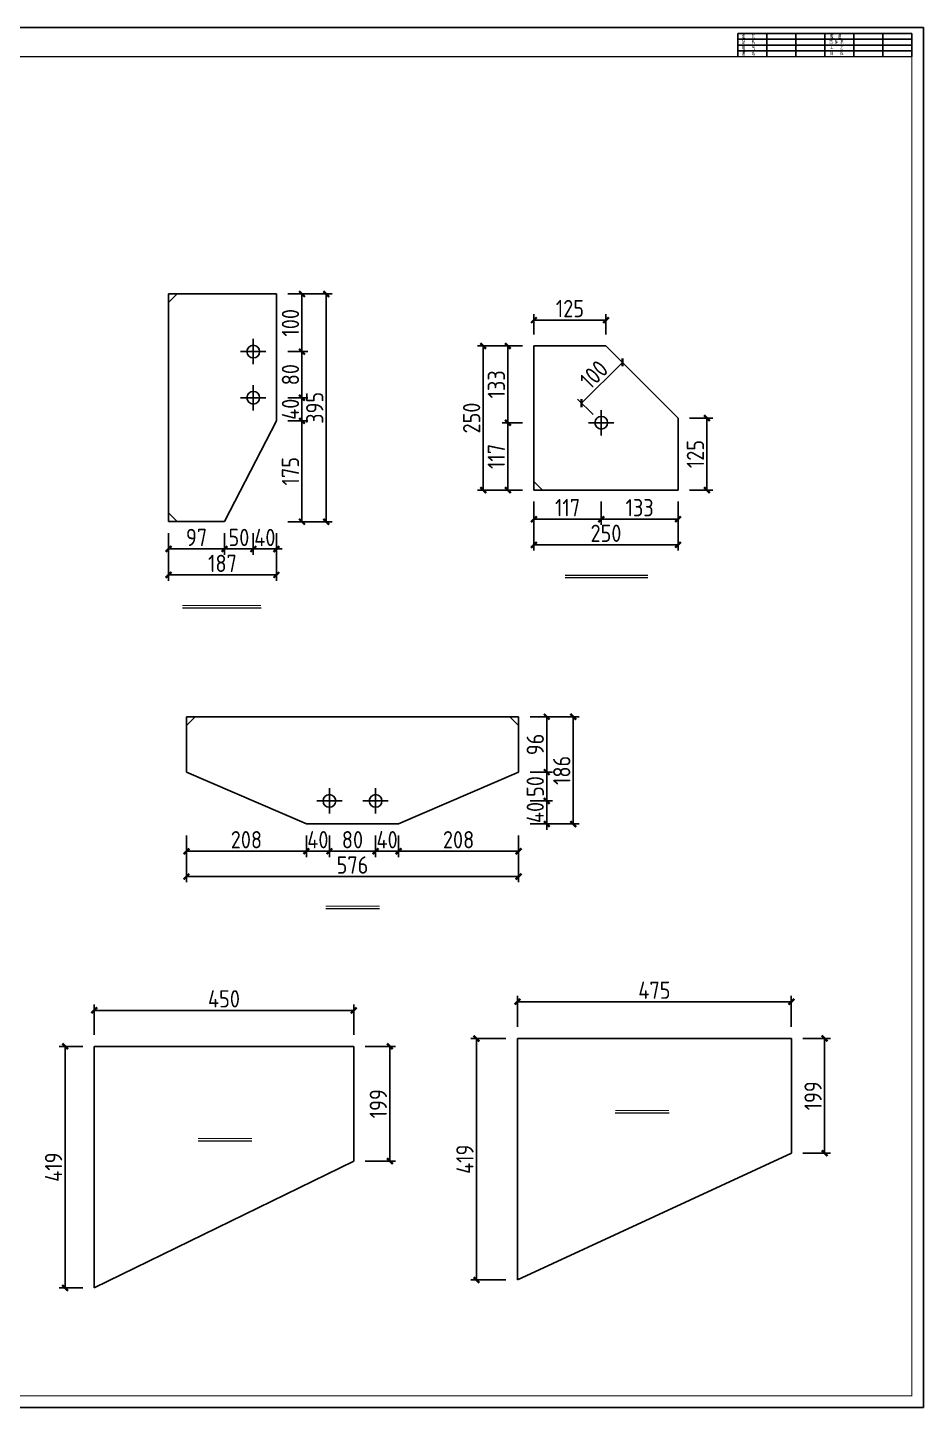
# Model space of a CAD drawing. Extents: x -41778 to 305453, y -85562 to 95360.
# Drawn here: x 140140 to 155678, y -85562 to -61625 of the extents above; entities that cross this region are included whole.
import ezdxf

# ---------------------------------------------------------------- set-up
doc = ezdxf.new("R2010")
doc.units = 0
doc.header["$LTSCALE"] = 1000
doc.header["$MEASUREMENT"] = 0
doc.layers.add('_TCH_MASK', color=7, linetype='Continuous')
doc.layers.add('PUB_TITLE', color=4, linetype='Continuous')
doc.styles.get("Standard").update_dxf_attribs({"font": 'gbenor.shx', "bigfont": 'gbcbig.shx'})
doc.styles.add('图框', font='')
doc.styles.get('图框').set_extended_font_data('SimSun')
doc.dimstyles.get("Standard").update_dxf_attribs({"dimscale": 100, "dimtxt": 3.5, "dimasz": 1, "dimexe": 2.5, "dimexo": 3, "dimgap": 1.5, "dimtad": 1, "dimdec": 0, "dimzin": 0, "dimdsep": 46, "dimtxsty": 'Standard', "dimblk": 'ARCHTICK', "dimcen": 0.09, "dimadec": 0, "dimazin": 0, "dimtfac": 1, "dimtdec": 0, "dimtix": 1, "dimtmove": 2, "dimatfit": 3, "dimfxl": 1, "dimtolj": 1, "dimtzin": 0, "dimarcsym": 0})

# ---------------------------------------------------------------- blocks, each defined once
blk = doc.blocks.new('_ArchTick')
at = {"color": 0, "linetype": 'ByBlock', "const_width": 0.4}
blk.add_lwpolyline([(-0.5, -0.5), (0.5, 0.5)], dxfattribs=at)
blk = doc.blocks.new('*D644')
at = {"layer": '_TCH_MASK', "color": 0, "lineweight": -2}
for p, q in [((148437, -79162), (147825, -79162)), ((147925, -79162), (147925, -83352)), ((148437, -83352), (147825, -83352))]:
    blk.add_line(p, q, dxfattribs=at)
at = {"layer": 'Defpoints', "color": 0}
for p in [(148637, -79162), (147925, -83352), (148637, -83352)]:
    blk.add_point(p, dxfattribs=at)
at = {"layer": '_TCH_MASK', "color": 0, "lineweight": -2, "xscale": 100, "yscale": 100, "zscale": 100}
for p, rotation in [((147925, -79162), 90), ((147925, -83352), 270)]:
    blk.add_blockref('_ArchTick', p, dxfattribs=dict(at, rotation=rotation))
at = {"layer": '_TCH_MASK', "color": 0, "lineweight": 15, "insert": (147725, -81257), "char_height": 300, "attachment_point": 5, "rotation": 90}
blk.add_mtext('\\A1;419', dxfattribs=at)
blk = doc.blocks.new('*D645')
at = {"layer": '_TCH_MASK', "color": 0, "lineweight": -2}
for p, q in [((148637, -78962), (148637, -78424)), ((153387, -78962), (153387, -78424)), ((148637, -78524), (153387, -78524))]:
    blk.add_line(p, q, dxfattribs=at)
at = {"layer": 'Defpoints', "color": 0}
for p in [(153387, -78524), (148637, -79162), (153387, -79162)]:
    blk.add_point(p, dxfattribs=at)
at = {"layer": '_TCH_MASK', "color": 0, "lineweight": -2, "xscale": 100, "yscale": 100, "zscale": 100, "rotation": 180}
blk.add_blockref('_ArchTick', (148637, -78524), dxfattribs=at)
at = {"layer": '_TCH_MASK', "color": 0, "lineweight": -2, "xscale": 100, "yscale": 100, "zscale": 100}
blk.add_blockref('_ArchTick', (153387, -78524), dxfattribs=at)
at = {"layer": '_TCH_MASK', "color": 0, "lineweight": 15, "insert": (151012, -78324), "char_height": 300, "attachment_point": 5}
blk.add_mtext('\\A1;475', dxfattribs=at)
blk = doc.blocks.new('*D646')
at = {"layer": '_TCH_MASK', "color": 0, "lineweight": -2}
for p, q in [((153587, -79162), (154064, -79162)), ((153964, -79162), (153964, -81152)), ((153587, -81152), (154064, -81152))]:
    blk.add_line(p, q, dxfattribs=at)
at = {"layer": 'Defpoints', "color": 0}
for p in [(153387, -79162), (153387, -81152), (153964, -81152)]:
    blk.add_point(p, dxfattribs=at)
at = {"layer": '_TCH_MASK', "color": 0, "lineweight": -2, "xscale": 100, "yscale": 100, "zscale": 100}
for p, rotation in [((153964, -79162), 90), ((153964, -81152), 270)]:
    blk.add_blockref('_ArchTick', p, dxfattribs=dict(at, rotation=rotation))
at = {"layer": '_TCH_MASK', "color": 0, "lineweight": 15, "insert": (153764, -80157), "char_height": 300, "attachment_point": 5, "rotation": 90}
blk.add_mtext('\\A1;199', dxfattribs=at)
blk = doc.blocks.new('*D647')
at = {"layer": '_TCH_MASK', "color": 0, "lineweight": -2}
for p, q in [((141096, -79299), (140690, -79299)), ((140790, -79299), (140790, -83489)), ((141096, -83489), (140690, -83489))]:
    blk.add_line(p, q, dxfattribs=at)
at = {"layer": 'Defpoints', "color": 0}
for p in [(141296, -79299), (140790, -83489), (141296, -83489)]:
    blk.add_point(p, dxfattribs=at)
at = {"layer": '_TCH_MASK', "color": 0, "lineweight": -2, "xscale": 100, "yscale": 100, "zscale": 100}
for p, rotation in [((140790, -79299), 90), ((140790, -83489), 270)]:
    blk.add_blockref('_ArchTick', p, dxfattribs=dict(at, rotation=rotation))
at = {"layer": '_TCH_MASK', "color": 0, "lineweight": 15, "insert": (140590, -81394), "char_height": 300, "attachment_point": 5, "rotation": 90}
blk.add_mtext('\\A1;419', dxfattribs=at)
blk = doc.blocks.new('*D648')
at = {"layer": '_TCH_MASK', "color": 0, "lineweight": -2}
for p, q in [((141296, -79099), (141296, -78574)), ((141296, -78674), (145796, -78674)), ((145796, -79099), (145796, -78574))]:
    blk.add_line(p, q, dxfattribs=at)
at = {"layer": 'Defpoints', "color": 0}
for p in [(145796, -78674), (141296, -79299), (145796, -79299)]:
    blk.add_point(p, dxfattribs=at)
at = {"layer": '_TCH_MASK', "color": 0, "lineweight": -2, "xscale": 100, "yscale": 100, "zscale": 100, "rotation": 180}
blk.add_blockref('_ArchTick', (141296, -78674), dxfattribs=at)
at = {"layer": '_TCH_MASK', "color": 0, "lineweight": -2, "xscale": 100, "yscale": 100, "zscale": 100}
blk.add_blockref('_ArchTick', (145796, -78674), dxfattribs=at)
at = {"layer": '_TCH_MASK', "color": 0, "lineweight": 15, "insert": (143546, -78474), "char_height": 300, "attachment_point": 5}
blk.add_mtext('\\A1;450', dxfattribs=at)
blk = doc.blocks.new('*D649')
at = {"layer": '_TCH_MASK', "color": 0, "lineweight": -2}
for p, q in [((145996, -79299), (146523, -79299)), ((146423, -79299), (146423, -81289)), ((145996, -81289), (146523, -81289))]:
    blk.add_line(p, q, dxfattribs=at)
at = {"layer": 'Defpoints', "color": 0}
for p in [(145796, -79299), (145796, -81289), (146423, -81289)]:
    blk.add_point(p, dxfattribs=at)
at = {"layer": '_TCH_MASK', "color": 0, "lineweight": -2, "xscale": 100, "yscale": 100, "zscale": 100}
for p, rotation in [((146423, -79299), 90), ((146423, -81289), 270)]:
    blk.add_blockref('_ArchTick', p, dxfattribs=dict(at, rotation=rotation))
at = {"layer": '_TCH_MASK', "color": 0, "lineweight": 15, "insert": (146223, -80294), "char_height": 300, "attachment_point": 5, "rotation": 90}
blk.add_mtext('\\A1;199', dxfattribs=at)
blk = doc.blocks.new('$titleblk$00000095')
for p, q in [((-150, 20), (-150, 0)), ((-150, 20), (0, 20)), ((-150, 15), (-75, 15)), ((-125, 20), (-125, 0)), ((-100, 20), (-100, 0)), ((-75, 20), (-75, 0)), ((-75, 20), (-75, 0)), ((-75, 15), (0, 15)), ((-50, 20), (-50, 0)), ((-25, 20), (-25, 0)), ((0, 20), (0, 0)), ((-150, 10), (-75, 10)), ((-150, 5), (-75, 5)), ((-75, 10), (0, 10)), ((-75, 5), (0, 5))]:
    blk.add_line(p, q)
at = {"width": 0.8}
for s, p in [('建   筑', (-146.4, 15.6)), ('结   构', (-146.4, 10.9)), ('给 排 水', (-71, 10.9)), ('暖  通', (-70.3, 15.7)), ('通   讯', (-146.4, 0.9)), ('电   气', (-146.4, 5.6)), ('工   艺', (-70.3, 6.1)), ('自   控', (-70.3, 1.2))]:
    blk.add_text(s, height=3.51, dxfattribs=at).set_placement(p)
blk = doc.blocks.new('新块')
for p, q in [((-8240, 400), (-8240, 1000)), ((-7780, 400), (-7780, 1000)), ((-6760, 400), (-6760, 1000)), ((-6300, 400), (-6300, 1000)), ((-5200, 400), (-5200, 1000)), ((-3440, 400), (-3440, 1000)), ((-1720, 400), (-1720, 1000)), ((-920, 400), (-920, 1000)), ((-400, 400), (-400, 1000)), ((-5840, 800), (-8800, 800)), ((-5840, 600), (-8800, 600)), ((-5840, 700), (-3840, 700)), ((-2160, 700), (-1280, 700)), ((-400, 800), (-1280, 800)), ((-400, 600), (-1280, 600))]:
    blk.add_line(p, q)
for points, const_width in [([(-11880, 400), (-11880, 1000), (-400, 1000)], 32), ([(-8800, 400), (-8800, 1000)], 20), ([(-7320, 400), (-7320, 1000)], 20), ([(-5840, 400), (-5840, 1000)], 20), ([(-3840, 400), (-3840, 1000)], 20), ([(-2160, 400), (-2160, 1000)], 20), ([(-1280, 400), (-1280, 1000)], 20)]:
    blk.add_lwpolyline(points, dxfattribs=dict(const_width=const_width))
at = {"layer": 'PUB_TITLE'}
blk.add_lwpolyline([(-47560, 0), (0, 0), (0, 33640), (-47560, 33640)], close=True, dxfattribs=at)
at = {"layer": 'PUB_TITLE', "const_width": 40}
blk.add_lwpolyline([(-46560, 400), (-400, 400), (-400, 33240), (-46560, 33240)], close=True, dxfattribs=at)
at = {"layer": 'PUB_TITLE', "const_width": 32}
blk.add_lwpolyline([(-400, 1000), (-46560, 1000)], dxfattribs=at)
at = {"layer": 'PUB_TITLE', "xscale": 40, "yscale": 40, "zscale": 40, "rotation": 90}
blk.add_blockref('$titleblk$00000095', (-46560, 33240), dxfattribs=at)
at = {"style": '图框', "width": 0.8}
for s, height, p in [('安徽乾坤建材科技有限公司', 160, (-11315, 604)), ('项目负责人', 80, (-8739, 457)), ('审    核', 80, (-8702, 659)), ('审    定', 80, (-8701, 854)), ('设计负责人', 80, (-7265, 659)), ('校    对', 80, (-7217, 851)), ('设 计 人', 80, (-7213, 457)), ('项目名称', 80, (-5712, 494)), ('工程名称', 80, (-5712, 794)), ('名称', 80, (-3732, 498)), ('图纸', 80, (-3732, 778)), ('工程编号', 80, (-2112, 803)), ('图   号', 80, (-2098, 504)), ('比 例', 80, (-1211, 457)), ('阶 段', 80, (-1205, 851)), ('日 期', 80, (-1212, 659))]:
    blk.add_text(s, height=height, dxfattribs=at).set_placement(p)
for tag, p in [('审定人', (-8147, 838)), ('校对', (-6621, 837)), ('阶段', (-810, 832)), ('项目负责人', (-8228, 444)), ('审核人', (-8147, 641)), ('设计负责人', (-6745, 649)), ('设计人', (-6659, 447)), ('项目名称', (-5026, 479)), ('工程名称', (-5026, 781)), ('图名', (-3347, 649)), ('图号', (-1657, 502)), ('日期', (-905, 632)), ('比例', (-810, 446))]:
    blk.add_attdef(tag, p, '', height=120)
blk = doc.blocks.new('*D660')
at = {"layer": '_TCH_MASK', "color": 0, "lineweight": -2}
for p, q in [((142585, -70396), (142585, -70770)), ((143555, -70396), (143555, -70770)), ((142585, -70670), (143555, -70670))]:
    blk.add_line(p, q, dxfattribs=at)
at = {"layer": 'Defpoints', "color": 0}
for p in [(142585, -70196), (143555, -70196), (143555, -70670)]:
    blk.add_point(p, dxfattribs=at)
at = {"layer": '_TCH_MASK', "color": 0, "lineweight": -2, "xscale": 100, "yscale": 100, "zscale": 100, "rotation": 180}
blk.add_blockref('_ArchTick', (142585, -70670), dxfattribs=at)
at = {"layer": '_TCH_MASK', "color": 0, "lineweight": -2, "xscale": 100, "yscale": 100, "zscale": 100}
blk.add_blockref('_ArchTick', (143555, -70670), dxfattribs=at)
at = {"layer": '_TCH_MASK', "color": 0, "lineweight": 15, "insert": (143070, -70470), "char_height": 300, "attachment_point": 5}
blk.add_mtext('\\A1;97', dxfattribs=at)
blk = doc.blocks.new('*D650')
at = {"layer": '_TCH_MASK', "color": 0, "lineweight": -2}
for p, q in [((143555, -70396), (143555, -70770)), ((144055, -70396), (144055, -70770)), ((143555, -70670), (144055, -70670))]:
    blk.add_line(p, q, dxfattribs=at)
at = {"layer": 'Defpoints', "color": 0}
for p in [(143555, -70196), (144055, -70196), (144055, -70670)]:
    blk.add_point(p, dxfattribs=at)
at = {"layer": '_TCH_MASK', "color": 0, "lineweight": -2, "xscale": 100, "yscale": 100, "zscale": 100, "rotation": 180}
blk.add_blockref('_ArchTick', (143555, -70670), dxfattribs=at)
at = {"layer": '_TCH_MASK', "color": 0, "lineweight": -2, "xscale": 100, "yscale": 100, "zscale": 100}
blk.add_blockref('_ArchTick', (144055, -70670), dxfattribs=at)
at = {"layer": '_TCH_MASK', "color": 0, "lineweight": 15, "insert": (143805, -70470), "char_height": 300, "attachment_point": 5}
blk.add_mtext('\\A1;50', dxfattribs=at)
blk = doc.blocks.new('*D661')
at = {"layer": '_TCH_MASK', "color": 0, "lineweight": -2}
for p, q in [((142585, -70396), (142585, -71220)), ((144455, -70396), (144455, -71220)), ((144455, -71120), (142585, -71120))]:
    blk.add_line(p, q, dxfattribs=at)
at = {"layer": 'Defpoints', "color": 0}
for p in [(142585, -70196), (144455, -70196), (142585, -71120)]:
    blk.add_point(p, dxfattribs=at)
at = {"layer": '_TCH_MASK', "color": 0, "lineweight": -2, "xscale": 100, "yscale": 100, "zscale": 100, "rotation": 180}
blk.add_blockref('_ArchTick', (142585, -71120), dxfattribs=at)
at = {"layer": '_TCH_MASK', "color": 0, "lineweight": -2, "xscale": 100, "yscale": 100, "zscale": 100}
blk.add_blockref('_ArchTick', (144455, -71120), dxfattribs=at)
at = {"layer": '_TCH_MASK', "color": 0, "lineweight": 15, "insert": (143520, -70920), "char_height": 300, "attachment_point": 5}
blk.add_mtext('\\A1;187', dxfattribs=at)
blk = doc.blocks.new('*D651')
at = {"layer": '_TCH_MASK', "color": 0, "lineweight": -2}
for p, q in [((144655, -66246), (144999, -66246)), ((144899, -67246), (144899, -66246)), ((144655, -67246), (144999, -67246))]:
    blk.add_line(p, q, dxfattribs=at)
at = {"layer": 'Defpoints', "color": 0}
for p in [(144455, -66246), (144899, -66246), (144455, -67246)]:
    blk.add_point(p, dxfattribs=at)
at = {"layer": '_TCH_MASK', "color": 0, "lineweight": -2, "xscale": 100, "yscale": 100, "zscale": 100}
for p, rotation in [((144899, -66246), 90), ((144899, -67246), 270)]:
    blk.add_blockref('_ArchTick', p, dxfattribs=dict(at, rotation=rotation))
at = {"layer": '_TCH_MASK', "color": 0, "lineweight": 15, "insert": (144699, -66746), "char_height": 300, "attachment_point": 5, "rotation": 90}
blk.add_mtext('\\A1;100', dxfattribs=at)
blk = doc.blocks.new('*D652')
at = {"layer": '_TCH_MASK', "color": 0, "lineweight": -2}
for p, q in [((144655, -66246), (145420, -66246)), ((145320, -70196), (145320, -66246)), ((144655, -70196), (145420, -70196))]:
    blk.add_line(p, q, dxfattribs=at)
at = {"layer": 'Defpoints', "color": 0}
for p in [(144455, -66246), (145320, -66246), (144455, -70196)]:
    blk.add_point(p, dxfattribs=at)
at = {"layer": '_TCH_MASK', "color": 0, "lineweight": -2, "xscale": 100, "yscale": 100, "zscale": 100}
for p, rotation in [((145320, -66246), 90), ((145320, -70196), 270)]:
    blk.add_blockref('_ArchTick', p, dxfattribs=dict(at, rotation=rotation))
at = {"layer": '_TCH_MASK', "color": 0, "lineweight": 15, "insert": (145120, -68221), "char_height": 300, "attachment_point": 5, "rotation": 90}
blk.add_mtext('\\A1;395', dxfattribs=at)
blk = doc.blocks.new('*D653')
at = {"layer": '_TCH_MASK', "color": 0, "lineweight": -2}
for p, q in [((144655, -67246), (144999, -67246)), ((144899, -67246), (144899, -68046)), ((144655, -68046), (144999, -68046))]:
    blk.add_line(p, q, dxfattribs=at)
at = {"layer": 'Defpoints', "color": 0}
for p in [(144455, -67246), (144455, -68046), (144899, -68046)]:
    blk.add_point(p, dxfattribs=at)
at = {"layer": '_TCH_MASK', "color": 0, "lineweight": -2, "xscale": 100, "yscale": 100, "zscale": 100}
for p, rotation in [((144899, -67246), 90), ((144899, -68046), 270)]:
    blk.add_blockref('_ArchTick', p, dxfattribs=dict(at, rotation=rotation))
at = {"layer": '_TCH_MASK', "color": 0, "lineweight": 15, "insert": (144699, -67646), "char_height": 300, "attachment_point": 5, "rotation": 90}
blk.add_mtext('\\A1;80', dxfattribs=at)
blk = doc.blocks.new('*D662')
at = {"layer": '_TCH_MASK', "color": 0, "lineweight": -2}
for p, q in [((144899, -68046), (144899, -67946)), ((144655, -68046), (144999, -68046)), ((144899, -68046), (144899, -68446)), ((144655, -68446), (144999, -68446)), ((144899, -68446), (144899, -68546))]:
    blk.add_line(p, q, dxfattribs=at)
at = {"layer": 'Defpoints', "color": 0}
for p in [(144455, -68046), (144455, -68446), (144899, -68446)]:
    blk.add_point(p, dxfattribs=at)
at = {"layer": '_TCH_MASK', "color": 0, "lineweight": -2, "xscale": 100, "yscale": 100, "zscale": 100}
for p, rotation in [((144899, -68046), 270), ((144899, -68446), 90)]:
    blk.add_blockref('_ArchTick', p, dxfattribs=dict(at, rotation=rotation))
at = {"layer": '_TCH_MASK', "color": 0, "lineweight": 15, "insert": (144699, -68246), "char_height": 300, "attachment_point": 5, "rotation": 90}
blk.add_mtext('\\A1;40', dxfattribs=at)
blk = doc.blocks.new('*D663')
at = {"layer": '_TCH_MASK', "color": 0, "lineweight": -2}
for p, q in [((144655, -68446), (144999, -68446)), ((144899, -68446), (144899, -70196)), ((144655, -70196), (144999, -70196))]:
    blk.add_line(p, q, dxfattribs=at)
at = {"layer": 'Defpoints', "color": 0}
for p in [(144455, -68446), (144455, -70196), (144899, -70196)]:
    blk.add_point(p, dxfattribs=at)
at = {"layer": '_TCH_MASK', "color": 0, "lineweight": -2, "xscale": 100, "yscale": 100, "zscale": 100}
for p, rotation in [((144899, -68446), 90), ((144899, -70196), 270)]:
    blk.add_blockref('_ArchTick', p, dxfattribs=dict(at, rotation=rotation))
at = {"layer": '_TCH_MASK', "color": 0, "lineweight": 15, "insert": (144699, -69321), "char_height": 300, "attachment_point": 5, "rotation": 90}
blk.add_mtext('\\A1;175', dxfattribs=at)
blk = doc.blocks.new('*D654')
at = {"layer": '_TCH_MASK', "color": 0, "lineweight": -2}
for p, q in [((144055, -70396), (144055, -70770)), ((144455, -70396), (144455, -70770)), ((144055, -70670), (143955, -70670)), ((144055, -70670), (144455, -70670)), ((144455, -70670), (144555, -70670))]:
    blk.add_line(p, q, dxfattribs=at)
at = {"layer": 'Defpoints', "color": 0}
for p in [(144055, -70196), (144455, -70196), (144455, -70670)]:
    blk.add_point(p, dxfattribs=at)
at = {"layer": '_TCH_MASK', "color": 0, "lineweight": -2, "xscale": 100, "yscale": 100, "zscale": 100}
blk.add_blockref('_ArchTick', (144055, -70670), dxfattribs=at)
at = {"layer": '_TCH_MASK', "color": 0, "lineweight": -2, "xscale": 100, "yscale": 100, "zscale": 100, "rotation": 180}
blk.add_blockref('_ArchTick', (144455, -70670), dxfattribs=at)
at = {"layer": '_TCH_MASK', "color": 0, "lineweight": 15, "insert": (144255, -70470), "char_height": 300, "attachment_point": 5}
blk.add_mtext('\\A1;40', dxfattribs=at)
blk = doc.blocks.new('*D664')
at = {"layer": '_TCH_MASK', "color": 0, "lineweight": -2}
for p, q in [((142895, -75641), (142895, -76014)), ((144975, -75641), (144975, -76014)), ((142895, -75914), (144975, -75914))]:
    blk.add_line(p, q, dxfattribs=at)
at = {"layer": 'Defpoints', "color": 0}
for p in [(142895, -75441), (144975, -75441), (144975, -75914)]:
    blk.add_point(p, dxfattribs=at)
at = {"layer": '_TCH_MASK', "color": 0, "lineweight": -2, "xscale": 100, "yscale": 100, "zscale": 100, "rotation": 180}
blk.add_blockref('_ArchTick', (142895, -75914), dxfattribs=at)
at = {"layer": '_TCH_MASK', "color": 0, "lineweight": -2, "xscale": 100, "yscale": 100, "zscale": 100}
blk.add_blockref('_ArchTick', (144975, -75914), dxfattribs=at)
at = {"layer": '_TCH_MASK', "color": 0, "lineweight": 15, "insert": (143935, -75714), "char_height": 300, "attachment_point": 5}
blk.add_mtext('\\A1;208', dxfattribs=at)
blk = doc.blocks.new('*D665')
at = {"layer": '_TCH_MASK', "color": 0, "lineweight": -2}
for p, q in [((144975, -75641), (144975, -76014)), ((145375, -75641), (145375, -76014)), ((144975, -75914), (144875, -75914)), ((144975, -75914), (145375, -75914)), ((145375, -75914), (145475, -75914))]:
    blk.add_line(p, q, dxfattribs=at)
at = {"layer": 'Defpoints', "color": 0}
for p in [(144975, -75441), (145375, -75441), (145375, -75914)]:
    blk.add_point(p, dxfattribs=at)
at = {"layer": '_TCH_MASK', "color": 0, "lineweight": -2, "xscale": 100, "yscale": 100, "zscale": 100}
blk.add_blockref('_ArchTick', (144975, -75914), dxfattribs=at)
at = {"layer": '_TCH_MASK', "color": 0, "lineweight": -2, "xscale": 100, "yscale": 100, "zscale": 100, "rotation": 180}
blk.add_blockref('_ArchTick', (145375, -75914), dxfattribs=at)
at = {"layer": '_TCH_MASK', "color": 0, "lineweight": 15, "insert": (145175, -75714), "char_height": 300, "attachment_point": 5}
blk.add_mtext('\\A1;40', dxfattribs=at)
blk = doc.blocks.new('*D655')
at = {"layer": '_TCH_MASK', "color": 0, "lineweight": -2}
for p, q in [((145375, -75641), (145375, -76014)), ((146175, -75641), (146175, -76014)), ((145375, -75914), (146175, -75914))]:
    blk.add_line(p, q, dxfattribs=at)
at = {"layer": 'Defpoints', "color": 0}
for p in [(145375, -75441), (146175, -75441), (146175, -75914)]:
    blk.add_point(p, dxfattribs=at)
at = {"layer": '_TCH_MASK', "color": 0, "lineweight": -2, "xscale": 100, "yscale": 100, "zscale": 100, "rotation": 180}
blk.add_blockref('_ArchTick', (145375, -75914), dxfattribs=at)
at = {"layer": '_TCH_MASK', "color": 0, "lineweight": -2, "xscale": 100, "yscale": 100, "zscale": 100}
blk.add_blockref('_ArchTick', (146175, -75914), dxfattribs=at)
at = {"layer": '_TCH_MASK', "color": 0, "lineweight": 15, "insert": (145775, -75714), "char_height": 300, "attachment_point": 5}
blk.add_mtext('\\A1;80', dxfattribs=at)
blk = doc.blocks.new('*D666')
at = {"layer": '_TCH_MASK', "color": 0, "lineweight": -2}
for p, q in [((146175, -75641), (146175, -76014)), ((146575, -75641), (146575, -76014)), ((146175, -75914), (146075, -75914)), ((146175, -75914), (146575, -75914)), ((146575, -75914), (146675, -75914))]:
    blk.add_line(p, q, dxfattribs=at)
at = {"layer": 'Defpoints', "color": 0}
for p in [(146175, -75441), (146575, -75441), (146575, -75914)]:
    blk.add_point(p, dxfattribs=at)
at = {"layer": '_TCH_MASK', "color": 0, "lineweight": -2, "xscale": 100, "yscale": 100, "zscale": 100}
blk.add_blockref('_ArchTick', (146175, -75914), dxfattribs=at)
at = {"layer": '_TCH_MASK', "color": 0, "lineweight": -2, "xscale": 100, "yscale": 100, "zscale": 100, "rotation": 180}
blk.add_blockref('_ArchTick', (146575, -75914), dxfattribs=at)
at = {"layer": '_TCH_MASK', "color": 0, "lineweight": 15, "insert": (146375, -75714), "char_height": 300, "attachment_point": 5}
blk.add_mtext('\\A1;40', dxfattribs=at)
blk = doc.blocks.new('*D667')
at = {"layer": '_TCH_MASK', "color": 0, "lineweight": -2}
for p, q in [((146575, -75641), (146575, -76014)), ((148655, -75641), (148655, -76014)), ((146575, -75914), (148655, -75914))]:
    blk.add_line(p, q, dxfattribs=at)
at = {"layer": 'Defpoints', "color": 0}
for p in [(146575, -75441), (148655, -75441), (148655, -75914)]:
    blk.add_point(p, dxfattribs=at)
at = {"layer": '_TCH_MASK', "color": 0, "lineweight": -2, "xscale": 100, "yscale": 100, "zscale": 100, "rotation": 180}
blk.add_blockref('_ArchTick', (146575, -75914), dxfattribs=at)
at = {"layer": '_TCH_MASK', "color": 0, "lineweight": -2, "xscale": 100, "yscale": 100, "zscale": 100}
blk.add_blockref('_ArchTick', (148655, -75914), dxfattribs=at)
at = {"layer": '_TCH_MASK', "color": 0, "lineweight": 15, "insert": (147615, -75714), "char_height": 300, "attachment_point": 5}
blk.add_mtext('\\A1;208', dxfattribs=at)
blk = doc.blocks.new('*D656')
at = {"layer": '_TCH_MASK', "color": 0, "lineweight": -2}
for p, q in [((142895, -75641), (142895, -76453)), ((148655, -75641), (148655, -76453)), ((148655, -76353), (142895, -76353))]:
    blk.add_line(p, q, dxfattribs=at)
at = {"layer": 'Defpoints', "color": 0}
for p in [(142895, -75441), (148655, -75441), (142895, -76353)]:
    blk.add_point(p, dxfattribs=at)
at = {"layer": '_TCH_MASK', "color": 0, "lineweight": -2, "xscale": 100, "yscale": 100, "zscale": 100, "rotation": 180}
blk.add_blockref('_ArchTick', (142895, -76353), dxfattribs=at)
at = {"layer": '_TCH_MASK', "color": 0, "lineweight": -2, "xscale": 100, "yscale": 100, "zscale": 100}
blk.add_blockref('_ArchTick', (148655, -76353), dxfattribs=at)
at = {"layer": '_TCH_MASK', "color": 0, "lineweight": 15, "insert": (145775, -76153), "char_height": 300, "attachment_point": 5}
blk.add_mtext('\\A1;576', dxfattribs=at)
blk = doc.blocks.new('*D657')
at = {"layer": '_TCH_MASK', "color": 0, "lineweight": -2}
for p, q in [((148855, -75041), (149245, -75041)), ((149145, -75041), (149145, -74941)), ((149145, -75441), (149145, -75041)), ((148855, -75441), (149245, -75441)), ((149145, -75441), (149145, -75541))]:
    blk.add_line(p, q, dxfattribs=at)
at = {"layer": 'Defpoints', "color": 0}
for p in [(148655, -75041), (149145, -75041), (148655, -75441)]:
    blk.add_point(p, dxfattribs=at)
at = {"layer": '_TCH_MASK', "color": 0, "lineweight": -2, "xscale": 100, "yscale": 100, "zscale": 100}
for p, rotation in [((149145, -75041), 270), ((149145, -75441), 90)]:
    blk.add_blockref('_ArchTick', p, dxfattribs=dict(at, rotation=rotation))
at = {"layer": '_TCH_MASK', "color": 0, "lineweight": 15, "insert": (148945, -75241), "char_height": 300, "attachment_point": 5, "rotation": 90}
blk.add_mtext('\\A1;40', dxfattribs=at)
blk = doc.blocks.new('*D668')
at = {"layer": '_TCH_MASK', "color": 0, "lineweight": -2}
for p, q in [((148855, -74541), (149245, -74541)), ((149145, -75041), (149145, -74541)), ((148855, -75041), (149245, -75041))]:
    blk.add_line(p, q, dxfattribs=at)
at = {"layer": 'Defpoints', "color": 0}
for p in [(148655, -74541), (149145, -74541), (148655, -75041)]:
    blk.add_point(p, dxfattribs=at)
at = {"layer": '_TCH_MASK', "color": 0, "lineweight": -2, "xscale": 100, "yscale": 100, "zscale": 100}
for p, rotation in [((149145, -74541), 90), ((149145, -75041), 270)]:
    blk.add_blockref('_ArchTick', p, dxfattribs=dict(at, rotation=rotation))
at = {"layer": '_TCH_MASK', "color": 0, "lineweight": 15, "insert": (148945, -74791), "char_height": 300, "attachment_point": 5, "rotation": 90}
blk.add_mtext('\\A1;50', dxfattribs=at)
blk = doc.blocks.new('*D669')
at = {"layer": '_TCH_MASK', "color": 0, "lineweight": -2}
for p, q in [((148855, -73581), (149245, -73581)), ((149145, -74541), (149145, -73581)), ((148855, -74541), (149245, -74541))]:
    blk.add_line(p, q, dxfattribs=at)
at = {"layer": 'Defpoints', "color": 0}
for p in [(148655, -73581), (149145, -73581), (148655, -74541)]:
    blk.add_point(p, dxfattribs=at)
at = {"layer": '_TCH_MASK', "color": 0, "lineweight": -2, "xscale": 100, "yscale": 100, "zscale": 100}
for p, rotation in [((149145, -73581), 90), ((149145, -74541), 270)]:
    blk.add_blockref('_ArchTick', p, dxfattribs=dict(at, rotation=rotation))
at = {"layer": '_TCH_MASK', "color": 0, "lineweight": 15, "insert": (148945, -74061), "char_height": 300, "attachment_point": 5, "rotation": 90}
blk.add_mtext('\\A1;96', dxfattribs=at)
blk = doc.blocks.new('*D658')
at = {"layer": '_TCH_MASK', "color": 0, "lineweight": -2}
for p, q in [((148855, -73581), (149705, -73581)), ((149605, -73581), (149605, -75441)), ((148855, -75441), (149705, -75441))]:
    blk.add_line(p, q, dxfattribs=at)
at = {"layer": 'Defpoints', "color": 0}
for p in [(148655, -73581), (148655, -75441), (149605, -75441)]:
    blk.add_point(p, dxfattribs=at)
at = {"layer": '_TCH_MASK', "color": 0, "lineweight": -2, "xscale": 100, "yscale": 100, "zscale": 100}
for p, rotation in [((149605, -73581), 90), ((149605, -75441), 270)]:
    blk.add_blockref('_ArchTick', p, dxfattribs=dict(at, rotation=rotation))
at = {"layer": '_TCH_MASK', "color": 0, "lineweight": 15, "insert": (149405, -74511), "char_height": 300, "attachment_point": 5, "rotation": 90}
blk.add_mtext('\\A1;186', dxfattribs=at)
blk = doc.blocks.new('*D670')
at = {"layer": '_TCH_MASK', "color": 0, "lineweight": -2}
for p, q in [((148922, -69848), (148922, -70253)), ((150090, -69848), (150090, -70253)), ((148922, -70153), (150090, -70153))]:
    blk.add_line(p, q, dxfattribs=at)
at = {"layer": 'Defpoints', "color": 0}
for p in [(148922, -69648), (150090, -69648), (150090, -70153)]:
    blk.add_point(p, dxfattribs=at)
at = {"layer": '_TCH_MASK', "color": 0, "lineweight": -2, "xscale": 100, "yscale": 100, "zscale": 100, "rotation": 180}
blk.add_blockref('_ArchTick', (148922, -70153), dxfattribs=at)
at = {"layer": '_TCH_MASK', "color": 0, "lineweight": -2, "xscale": 100, "yscale": 100, "zscale": 100}
blk.add_blockref('_ArchTick', (150090, -70153), dxfattribs=at)
at = {"layer": '_TCH_MASK', "color": 0, "lineweight": 15, "insert": (149506, -69953), "char_height": 300, "attachment_point": 5}
blk.add_mtext('\\A1;117', dxfattribs=at)
blk = doc.blocks.new('*D671')
at = {"layer": '_TCH_MASK', "color": 0, "lineweight": -2}
for p, q in [((150090, -69848), (150090, -70253)), ((151422, -69848), (151422, -70253)), ((150090, -70153), (151422, -70153))]:
    blk.add_line(p, q, dxfattribs=at)
at = {"layer": 'Defpoints', "color": 0}
for p in [(150090, -69648), (151422, -69648), (151422, -70153)]:
    blk.add_point(p, dxfattribs=at)
at = {"layer": '_TCH_MASK', "color": 0, "lineweight": -2, "xscale": 100, "yscale": 100, "zscale": 100, "rotation": 180}
blk.add_blockref('_ArchTick', (150090, -70153), dxfattribs=at)
at = {"layer": '_TCH_MASK', "color": 0, "lineweight": -2, "xscale": 100, "yscale": 100, "zscale": 100}
blk.add_blockref('_ArchTick', (151422, -70153), dxfattribs=at)
at = {"layer": '_TCH_MASK', "color": 0, "lineweight": 15, "insert": (150756, -69953), "char_height": 300, "attachment_point": 5}
blk.add_mtext('\\A1;133', dxfattribs=at)
blk = doc.blocks.new('*D672')
at = {"layer": '_TCH_MASK', "color": 0, "lineweight": -2}
for p, q in [((148922, -69848), (148922, -70698)), ((151422, -69848), (151422, -70698)), ((148922, -70598), (151422, -70598))]:
    blk.add_line(p, q, dxfattribs=at)
at = {"layer": 'Defpoints', "color": 0}
for p in [(148922, -69648), (151422, -69648), (151422, -70598)]:
    blk.add_point(p, dxfattribs=at)
at = {"layer": '_TCH_MASK', "color": 0, "lineweight": -2, "xscale": 100, "yscale": 100, "zscale": 100, "rotation": 180}
blk.add_blockref('_ArchTick', (148922, -70598), dxfattribs=at)
at = {"layer": '_TCH_MASK', "color": 0, "lineweight": -2, "xscale": 100, "yscale": 100, "zscale": 100}
blk.add_blockref('_ArchTick', (151422, -70598), dxfattribs=at)
at = {"layer": '_TCH_MASK', "color": 0, "lineweight": 15, "insert": (150172, -70398), "char_height": 300, "attachment_point": 5}
blk.add_mtext('\\A1;250', dxfattribs=at)
blk = doc.blocks.new('*D659')
at = {"layer": '_TCH_MASK', "color": 0, "lineweight": -2}
for p, q in [((148722, -68480), (148370, -68480)), ((148470, -69648), (148470, -68480)), ((148722, -69648), (148370, -69648))]:
    blk.add_line(p, q, dxfattribs=at)
at = {"layer": 'Defpoints', "color": 0}
for p in [(148470, -68480), (148922, -68480), (148922, -69648)]:
    blk.add_point(p, dxfattribs=at)
at = {"layer": '_TCH_MASK', "color": 0, "lineweight": -2, "xscale": 100, "yscale": 100, "zscale": 100}
for p, rotation in [((148470, -68480), 90), ((148470, -69648), 270)]:
    blk.add_blockref('_ArchTick', p, dxfattribs=dict(at, rotation=rotation))
at = {"layer": '_TCH_MASK', "color": 0, "lineweight": 15, "insert": (148270, -69064), "char_height": 300, "attachment_point": 5, "rotation": 90}
blk.add_mtext('\\A1;117', dxfattribs=at)
blk = doc.blocks.new('*D673')
at = {"layer": '_TCH_MASK', "color": 0, "lineweight": -2}
for p, q in [((148722, -67148), (148370, -67148)), ((148470, -68480), (148470, -67148)), ((148722, -68480), (148370, -68480))]:
    blk.add_line(p, q, dxfattribs=at)
at = {"layer": 'Defpoints', "color": 0}
for p in [(148470, -67148), (148922, -67148), (148922, -68480)]:
    blk.add_point(p, dxfattribs=at)
at = {"layer": '_TCH_MASK', "color": 0, "lineweight": -2, "xscale": 100, "yscale": 100, "zscale": 100}
for p, rotation in [((148470, -67148), 90), ((148470, -68480), 270)]:
    blk.add_blockref('_ArchTick', p, dxfattribs=dict(at, rotation=rotation))
at = {"layer": '_TCH_MASK', "color": 0, "lineweight": 15, "insert": (148270, -67814), "char_height": 300, "attachment_point": 5, "rotation": 90}
blk.add_mtext('\\A1;133', dxfattribs=at)
blk = doc.blocks.new('*D674')
at = {"layer": '_TCH_MASK', "color": 0, "lineweight": -2}
for p, q in [((148722, -67148), (147942, -67148)), ((148042, -69648), (148042, -67148)), ((148722, -69648), (147942, -69648))]:
    blk.add_line(p, q, dxfattribs=at)
at = {"layer": 'Defpoints', "color": 0}
for p in [(148042, -67148), (148922, -67148), (148922, -69648)]:
    blk.add_point(p, dxfattribs=at)
at = {"layer": '_TCH_MASK', "color": 0, "lineweight": -2, "xscale": 100, "yscale": 100, "zscale": 100}
for p, rotation in [((148042, -67148), 90), ((148042, -69648), 270)]:
    blk.add_blockref('_ArchTick', p, dxfattribs=dict(at, rotation=rotation))
at = {"layer": '_TCH_MASK', "color": 0, "lineweight": 15, "insert": (147842, -68398), "char_height": 300, "attachment_point": 5, "rotation": 90}
blk.add_mtext('\\A1;250', dxfattribs=at)
blk = doc.blocks.new('*D675')
at = {"layer": '_TCH_MASK', "color": 0, "lineweight": -2}
for p, q in [((151622, -68398), (152023, -68398)), ((151923, -68398), (151923, -69648)), ((151622, -69648), (152023, -69648))]:
    blk.add_line(p, q, dxfattribs=at)
at = {"layer": 'Defpoints', "color": 0}
for p in [(151422, -68398), (151422, -69648), (151923, -69648)]:
    blk.add_point(p, dxfattribs=at)
at = {"layer": '_TCH_MASK', "color": 0, "lineweight": -2, "xscale": 100, "yscale": 100, "zscale": 100}
for p, rotation in [((151923, -68398), 90), ((151923, -69648), 270)]:
    blk.add_blockref('_ArchTick', p, dxfattribs=dict(at, rotation=rotation))
at = {"layer": '_TCH_MASK', "color": 0, "lineweight": 15, "insert": (151723, -69023), "char_height": 300, "attachment_point": 5, "rotation": 90}
blk.add_mtext('\\A1;125', dxfattribs=at)
blk = doc.blocks.new('*D676')
at = {"layer": '_TCH_MASK', "color": 0, "lineweight": -2}
for p, q in [((148922, -66948), (148922, -66599)), ((150172, -66699), (148922, -66699)), ((150172, -66948), (150172, -66599))]:
    blk.add_line(p, q, dxfattribs=at)
at = {"layer": 'Defpoints', "color": 0}
for p in [(148922, -66699), (148922, -67148), (150172, -67148)]:
    blk.add_point(p, dxfattribs=at)
at = {"layer": '_TCH_MASK', "color": 0, "lineweight": -2, "xscale": 100, "yscale": 100, "zscale": 100, "rotation": 180}
blk.add_blockref('_ArchTick', (148922, -66699), dxfattribs=at)
at = {"layer": '_TCH_MASK', "color": 0, "lineweight": -2, "xscale": 100, "yscale": 100, "zscale": 100}
blk.add_blockref('_ArchTick', (150172, -66699), dxfattribs=at)
at = {"layer": '_TCH_MASK', "color": 0, "lineweight": 15, "insert": (149547, -66499), "char_height": 300, "attachment_point": 5}
blk.add_mtext('\\A1;125', dxfattribs=at)
blk = doc.blocks.new('*D677')
at = {"layer": '_TCH_MASK', "color": 0, "lineweight": -2}
for p, q in [((149749, -68139), (150456, -67432)), ((150655, -67631), (150385, -67361)), ((149948, -68338), (149678, -68068))]:
    blk.add_line(p, q, dxfattribs=at)
at = {"layer": 'Defpoints', "color": 0}
for p in [(150456, -67432), (150797, -67773), (150090, -68480)]:
    blk.add_point(p, dxfattribs=at)
at = {"layer": '_TCH_MASK', "color": 0, "lineweight": -2, "xscale": 100, "yscale": 100, "zscale": 100}
for p, rotation in [((150456, -67432), 45), ((149749, -68139), 225)]:
    blk.add_blockref('_ArchTick', p, dxfattribs=dict(at, rotation=rotation))
at = {"layer": '_TCH_MASK', "color": 0, "lineweight": 15, "insert": (149961, -67644), "char_height": 300, "attachment_point": 5, "rotation": 45}
blk.add_mtext('\\A1;100', dxfattribs=at)

msp = doc.modelspace()

# ---------------------------------------------------------------- linework, layer by layer
for p, q in [((142584.6, -66245.5), (144054.6, -66245.5)), ((142584.6, -70195.5), (142584.6, -66245.5)), ((142734.6, -66245.5), (142584.6, -66395.5)), ((144454.6, -66245.5), (144454.6, -68445.5)), ((144054.6, -67025.5), (144054.6, -67465.5)), ((143834.6, -67245.5), (144274.6, -67245.5)), ((151421.9, -68397.7), (150171.9, -67147.7)), ((144054.6, -67825.5), (144054.6, -68265.5)), ((143834.6, -68045.5), (144274.6, -68045.5)), ((150089.8, -68259.8), (150089.8, -68699.8)), ((149869.8, -68479.8), (150309.8, -68479.8)), ((149071.9, -69647.7), (148921.9, -69497.7)), ((142734.6, -70195.5), (142584.6, -70045.5)), ((143554.6, -70195.5), (142584.6, -70195.5)), ((145374.9, -74820.6), (145374.9, -75260.6)), ((146174.9, -74820.6), (146174.9, -75260.6)), ((145154.9, -75040.6), (145594.9, -75040.6)), ((145954.9, -75040.6), (146394.9, -75040.6))]:
    msp.add_line(p, q)
at = {"color": 2}
for p, q in [((144054.6, -66245.5), (144454.6, -66245.5)), ((143554.6, -70195.5), (144454.6, -68445.5)), ((142894.9, -73580.6), (148654.9, -73580.6)), ((142894.9, -73730.6), (143044.9, -73580.6)), ((142894.9, -74540.6), (142894.9, -73580.6)), ((148654.9, -73730.6), (148504.9, -73580.6)), ((148654.9, -74540.6), (148654.9, -73580.6)), ((142894.9, -74540.6), (144974.9, -75440.6)), ((146574.9, -75440.6), (148654.9, -74540.6)), ((144974.9, -75440.6), (146574.9, -75440.6)), ((153387.2, -79162), (148637.2, -79162)), ((148637.2, -79162), (148637.2, -83352)), ((153387.2, -81152), (153387.2, -79162)), ((141295.9, -79299.1), (145795.9, -79299.1)), ((141295.9, -79299.1), (141295.9, -83489.1)), ((145795.9, -79299.1), (145795.9, -81289.1)), ((141295.9, -83489.1), (145795.9, -81289.1)), ((148637.2, -83352), (153387.2, -81152))]:
    msp.add_line(p, q, dxfattribs=at)
msp.add_lwpolyline([(151421.9, -68397.7), (151421.9, -69647.7), (148921.9, -69647.7), (148921.9, -67147.7), (150171.9, -67147.7)])
for centre in [(144054.6, -67245.5), (144054.6, -68045.5), (150089.8, -68479.8), (145374.9, -75040.6), (146174.9, -75040.6)]:
    msp.add_circle(centre, 110)
at = {"layer": '_TCH_MASK', "lineweight": 15}
for p, q in [((150898.1, -71171.1), (149462.1, -71171.1)), ((144189, -71696.6), (142825.6, -71696.6)), ((146245.8, -76911.2), (145311.8, -76911.2)), ((151266.7, -80457.3), (150332.7, -80457.3)), ((144030.6, -80943.7), (143096.7, -80943.7))]:
    msp.add_line(p, q, dxfattribs=at)
at = {"layer": '_TCH_MASK', "lineweight": 15, "const_width": 20}
for points in [[(149462.1, -71125.8), (150898.1, -71125.8)], [(142825.6, -71651.2), (144189, -71651.2)], [(145311.8, -76865.9), (146245.8, -76865.9)], [(150332.7, -80412), (151266.7, -80412)], [(143096.7, -80898.4), (144030.6, -80898.4)]]:
    msp.add_lwpolyline(points, dxfattribs=at)

# ---------------------------------------------------------------- block references
at = {"layer": '_TCH_MASK', "color": 0, "lineweight": 15, "xscale": 0.5033180145314873, "yscale": 0.5033180145314873, "zscale": 0.5033180146146854, "rotation": 270}
msp.add_blockref('新块', (138746.1, -85562.3), dxfattribs=at)

# ---------------------------------------------------------------- dimensions: what is measured, and where the dimension line sits
at = {"layer": '_TCH_MASK', "lineweight": 15}
for base, p1, p2, picture, middle in [((144899, -66245.5), (144454.6, -67245.5), (144454.6, -66245.5), '*D651', (144699, -66745.5)), ((145319.8, -66245.5), (144454.6, -70195.5), (144454.6, -66245.5), '*D652', (145119.8, -68220.5)), ((144899, -68045.5), (144454.6, -67245.5), (144454.6, -68045.5), '*D653', (144699, -67645.5)), ((148042.2, -67147.7), (148921.9, -69647.7), (148921.9, -67147.7), '*D674', (147842.2, -68397.7)), ((148469.7, -67147.7), (148921.9, -68479.8), (148921.9, -67147.7), '*D673', (148269.7, -67813.7)), ((144899, -68445.5), (144454.6, -68045.5), (144454.6, -68445.5), '*D662', (144699, -68245.5)), ((144899, -70195.5), (144454.6, -68445.5), (144454.6, -70195.5), '*D663', (144699, -69320.5)), ((148469.7, -68479.8), (148921.9, -69647.7), (148921.9, -68479.8), '*D659', (148269.7, -69063.7)), ((151922.6, -69647.7), (151421.9, -68397.7), (151421.9, -69647.7), '*D675', (151722.6, -69022.7)), ((149145.4, -73580.6), (148654.9, -74540.6), (148654.9, -73580.6), '*D669', (148945.4, -74060.6)), ((149604.9, -75440.6), (148654.9, -73580.6), (148654.9, -75440.6), '*D658', (149404.9, -74510.6)), ((149145.4, -74540.6), (148654.9, -75040.6), (148654.9, -74540.6), '*D668', (148945.4, -74790.6)), ((149145.4, -75040.6), (148654.9, -75440.6), (148654.9, -75040.6), '*D657', (148945.4, -75240.6))]:
    dim = msp.add_linear_dim(base=base, p1=p1, p2=p2, angle=90, dimstyle='Standard', override={"dimtxt": 3, "dimexe": 1, "dimexo": 2, "dimgap": 0.5, "dimlfac": 0.1}, dxfattribs=at)
    dim.commit()
    dim.dimension.update_dxf_attribs({"geometry": picture, "text_midpoint": middle})
for base, p1, p2, picture, middle in [((148921.9, -66699), (150171.9, -67147.7), (148921.9, -67147.7), '*D676', (149546.9, -66499)), ((150089.8, -70153.2), (148921.9, -69647.7), (150089.8, -69647.7), '*D670', (149505.8, -69953.2)), ((151421.9, -70597.6), (148921.9, -69647.7), (151421.9, -69647.7), '*D672', (150171.9, -70397.6)), ((151421.9, -70153.2), (150089.8, -69647.7), (151421.9, -69647.7), '*D671', (150755.8, -69953.2)), ((143554.6, -70670.3), (142584.6, -70195.5), (143554.6, -70195.5), '*D660', (143069.6, -70470.3)), ((142584.6, -71120.1), (144454.6, -70195.5), (142584.6, -70195.5), '*D661', (143519.6, -70920.1)), ((144054.6, -70670.3), (143554.6, -70195.5), (144054.6, -70195.5), '*D650', (143804.6, -70470.3)), ((144454.6, -70670.3), (144054.6, -70195.5), (144454.6, -70195.5), '*D654', (144254.6, -70470.3)), ((144974.9, -75913.6), (142894.9, -75440.6), (144974.9, -75440.6), '*D664', (143934.9, -75713.6)), ((142894.9, -76352.7), (148654.9, -75440.6), (142894.9, -75440.6), '*D656', (145774.9, -76152.7)), ((145374.9, -75913.6), (144974.9, -75440.6), (145374.9, -75440.6), '*D665', (145174.9, -75713.6)), ((146174.9, -75913.6), (145374.9, -75440.6), (146174.9, -75440.6), '*D655', (145774.9, -75713.6)), ((146574.9, -75913.6), (146174.9, -75440.6), (146574.9, -75440.6), '*D666', (146374.9, -75713.6)), ((148654.9, -75913.6), (146574.9, -75440.6), (148654.9, -75440.6), '*D667', (147614.9, -75713.6))]:
    dim = msp.add_linear_dim(base=base, p1=p1, p2=p2, dimstyle='Standard', override={"dimtxt": 3, "dimexe": 1, "dimexo": 2, "dimgap": 0.5, "dimlfac": 0.1}, dxfattribs=at)
    dim.commit()
    dim.dimension.update_dxf_attribs({"geometry": picture, "text_midpoint": middle})
for p1, p2, distance, picture, middle in [((150089.8, -68479.8), (150796.9, -67772.7), 481.8, '*D677', (149961.2, -67644.1)), ((148637.2, -79162), (153387.2, -79162), 637.9, '*D645', (151012.2, -78324.1)), ((141295.9, -79299.1), (145795.9, -79299.1), 625.2, '*D648', (143545.9, -78473.9)), ((148637.2, -79162), (148637.2, -83352), -712.6, '*D644', (147724.6, -81257)), ((153387.2, -79162), (153387.2, -81152), 576.5, '*D646', (153763.7, -80157)), ((141295.9, -79299.1), (141295.9, -83489.1), -506, '*D647', (140589.9, -81394.1)), ((145795.9, -79299.1), (145795.9, -81289.1), 627.3, '*D649', (146223.2, -80294.1))]:
    dim = msp.add_aligned_dim(p1=p1, p2=p2, distance=distance, dimstyle='Standard', override={"dimtxt": 3, "dimexe": 1, "dimexo": 2, "dimgap": 0.5, "dimlfac": 0.1}, dxfattribs=at)
    dim.commit()
    dim.dimension.update_dxf_attribs({"geometry": picture, "text_midpoint": middle})

doc.saveas('drawing.dxf')
